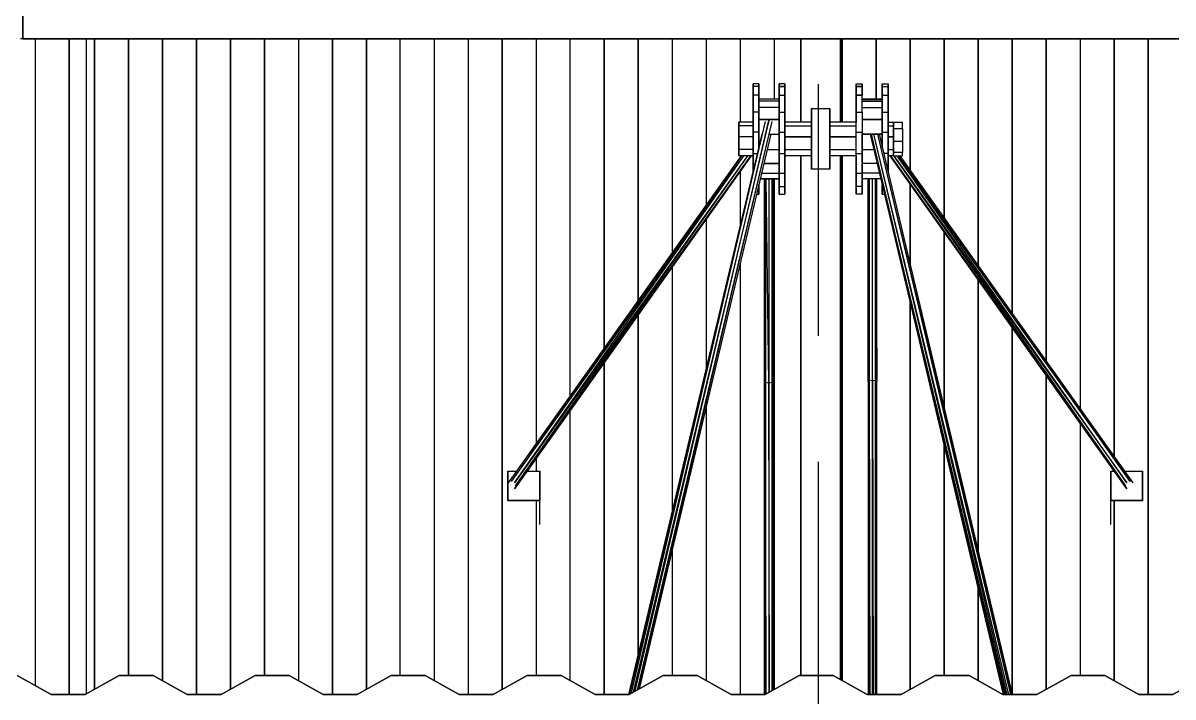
# Model space of a CAD drawing. Extents: x -43 to 90, y 6 to 81.
# Drawn here: x -2.848 to 0.052, y 24.852 to 26.553 of the extents above; entities that cross this region are included whole.
import ezdxf

# ---------------------------------------------------------------- set-up
doc = ezdxf.new("R2010")
doc.units = 0
doc.header["$LTSCALE"] = 0.1
doc.header["$MEASUREMENT"] = 0
doc.linetypes.add('HIDDEN', pattern=[9.525, 6.35, -3.175])
doc.layers.add('cobertura nova', color=4, linetype='CONTINUOUS')
doc.layers.add('hachures cobertura', color=252, linetype='CONTINUOUS')

msp = doc.modelspace()

# ---------------------------------------------------------------- linework, layer by layer
at = {"layer": 'cobertura nova'}
for p, q in [((-2.8484, 26.5129), (-2.8484, 26.5929)), ((-2.8484, 26.5929), (-2.8484, 26.5129)), ((-2.8484, 26.5129), (-2.8484, 26.5929)), ((-2.8484, 26.5129), (-2.8484, 26.5929)), ((-2.8484, 26.5929), (-2.8484, 26.5129)), ((-2.8484, 26.5129), (-2.855, 26.5129)), ((-2.8484, 26.5129), (-2.8484, 26.5129)), ((-2.8484, 26.5129), (-2.7684, 26.5129)), ((-2.7684, 26.5129), (-2.8484, 26.5129)), ((-2.8484, 26.5129), (-2.8484, 26.5129)), ((-2.8484, 26.5129), (-2.8484, 26.5129)), ((-2.8484, 26.5129), (-2.8484, 26.5129)), ((-2.7684, 26.5129), (1.0716, 26.5129)), ((1.0716, 26.5129), (-2.7684, 26.5129)), ((-2.6884, 24.8603), (-2.6884, 26.5129)), ((-2.6682, 26.5129), (-2.6682, 24.8715)), ((-0.8869, 26.3022), (-0.8869, 26.5129)), ((-0.8869, 26.5129), (-0.8869, 26.3022)), ((-0.8869, 26.3022), (-0.8869, 26.5129)), ((-0.8869, 26.5129), (-0.8869, 26.3022)), ((-0.8869, 26.5129), (-0.8869, 26.3022)), ((-0.8869, 26.3022), (-0.8869, 26.5129)), ((-0.7869, 26.3022), (-0.7869, 26.5129)), ((-0.7869, 26.5129), (-0.7869, 26.3022)), ((-0.7825, 26.5129), (-0.7825, 26.3022)), ((-1.0069, 26.3991), (-1.0069, 26.379)), ((-1.0069, 26.3923), (-1.0069, 26.3991)), ((-0.9924, 26.3991), (-1.0069, 26.3991)), ((-1.0069, 26.3991), (-1.0069, 26.3923)), ((-1.0069, 26.379), (-1.0069, 26.3991)), ((-1.0069, 26.3991), (-1.0069, 26.3991)), ((-1.0069, 26.3991), (-1.0069, 26.379)), ((-1.0069, 26.3709), (-1.0069, 26.3923)), ((-0.9924, 26.3923), (-1.0069, 26.3923)), ((-1.0069, 26.3923), (-1.0069, 26.3709)), ((-1.0069, 26.3709), (-1.0069, 26.3923)), ((-0.9924, 26.3923), (-0.9924, 26.3991)), ((-0.9924, 26.3991), (-0.9924, 26.3923)), ((-0.9924, 26.3709), (-0.9924, 26.3923)), ((-0.9924, 26.3923), (-0.9924, 26.3709)), ((-0.9413, 26.3923), (-0.9413, 26.3991)), ((-0.9413, 26.3991), (-0.9413, 26.379)), ((-0.9269, 26.3991), (-0.9413, 26.3991)), ((-0.9413, 26.3991), (-0.9413, 26.3923)), ((-0.9413, 26.379), (-0.9413, 26.3991)), ((-0.9413, 26.3923), (-0.9413, 26.3991)), ((-0.9413, 26.3991), (-0.9413, 26.3991)), ((-0.9413, 26.3991), (-0.9413, 26.3923)), ((-0.9413, 26.379), (-0.9413, 26.3991)), ((-0.9413, 26.3991), (-0.9413, 26.3991)), ((-0.9413, 26.3991), (-0.9413, 26.379)), ((-0.9269, 26.3923), (-0.9413, 26.3923)), ((-0.9413, 26.3923), (-0.9413, 26.3709)), ((-0.9413, 26.3709), (-0.9413, 26.3923)), ((-0.9413, 26.3923), (-0.9269, 26.3923)), ((-0.9413, 26.3923), (-0.9413, 26.3923)), ((-0.9413, 26.3709), (-0.9413, 26.3923)), ((-0.9413, 26.3923), (-0.9413, 26.3709)), ((-0.9269, 26.3923), (-0.9269, 26.3991)), ((-0.9269, 26.3991), (-0.9269, 26.3923)), ((-0.9269, 26.3709), (-0.9269, 26.3923)), ((-0.9269, 26.3923), (-0.9269, 26.3923)), ((-0.9269, 26.3923), (-0.9269, 26.3923)), ((-0.9269, 26.3923), (-0.9269, 26.3709)), ((-0.7469, 26.3991), (-0.7324, 26.3991)), ((-0.7469, 26.379), (-0.7469, 26.3991)), ((-0.7469, 26.3991), (-0.7469, 26.3923)), ((-0.7469, 26.3923), (-0.7469, 26.3991)), ((-0.7469, 26.3991), (-0.7469, 26.3991)), ((-0.7469, 26.3923), (-0.7469, 26.3991)), ((-0.7469, 26.379), (-0.7469, 26.3991)), ((-0.7469, 26.3923), (-0.7469, 26.3923)), ((-0.7469, 26.3923), (-0.7324, 26.3923)), ((-0.7324, 26.3923), (-0.7469, 26.3923)), ((-0.7469, 26.3923), (-0.7469, 26.3709)), ((-0.7469, 26.3709), (-0.7469, 26.3923)), ((-0.7469, 26.3923), (-0.7469, 26.3923)), ((-0.7469, 26.3709), (-0.7469, 26.3923)), ((-0.7324, 26.3923), (-0.7324, 26.3991)), ((-0.7324, 26.3991), (-0.7324, 26.3923)), ((-0.7324, 26.3923), (-0.7324, 26.3923)), ((-0.7324, 26.3709), (-0.7324, 26.3923)), ((-0.7324, 26.3923), (-0.7324, 26.3709)), ((-0.6813, 26.3991), (-0.6813, 26.379)), ((-0.6813, 26.3923), (-0.6813, 26.3991)), ((-0.6813, 26.3991), (-0.6669, 26.3991)), ((-0.6813, 26.3991), (-0.6813, 26.3923)), ((-0.6813, 26.3991), (-0.6813, 26.3991)), ((-0.6813, 26.3923), (-0.6813, 26.3991)), ((-0.6813, 26.3991), (-0.6813, 26.379)), ((-0.6813, 26.379), (-0.6813, 26.3991)), ((-0.6813, 26.3709), (-0.6813, 26.3923)), ((-0.6813, 26.3923), (-0.6669, 26.3923)), ((-0.6813, 26.3923), (-0.6813, 26.3709)), ((-0.6813, 26.3923), (-0.6813, 26.3923)), ((-0.6813, 26.3709), (-0.6813, 26.3923)), ((-0.6669, 26.3923), (-0.6669, 26.3991)), ((-0.6669, 26.3991), (-0.6669, 26.3923)), ((-0.6669, 26.3709), (-0.6669, 26.3923)), ((-0.6669, 26.3923), (-0.6669, 26.3709)), ((-1.0069, 26.379), (-1.0069, 26.3457)), ((-1.0069, 26.379), (-1.0069, 26.379)), ((-1.0069, 26.379), (-1.0069, 26.379)), ((-1.0069, 26.379), (-1.0069, 26.3457)), ((-1.0069, 26.328), (-1.0069, 26.3709)), ((-0.9924, 26.3709), (-1.0069, 26.3709)), ((-1.0069, 26.3709), (-1.0069, 26.328)), ((-1.0069, 26.3709), (-1.0069, 26.3709)), ((-1.0069, 26.328), (-1.0069, 26.3709)), ((-0.9924, 26.328), (-0.9924, 26.3709)), ((-0.9924, 26.3709), (-0.9924, 26.328)), ((-0.9924, 26.3603), (-0.9924, 26.3709)), ((-0.9413, 26.379), (-0.9413, 26.3603)), ((-0.9413, 26.379), (-0.9413, 26.379)), ((-0.9413, 26.3603), (-0.9413, 26.379)), ((-0.9413, 26.379), (-0.9413, 26.379)), ((-0.9413, 26.379), (-0.9413, 26.3603)), ((-0.9413, 26.3603), (-0.9413, 26.379)), ((-0.9413, 26.379), (-0.9413, 26.379)), ((-0.9413, 26.3709), (-0.9269, 26.3709)), ((-0.9413, 26.3709), (-0.9413, 26.328)), ((-0.9413, 26.328), (-0.9413, 26.3709)), ((-0.9413, 26.3709), (-0.9413, 26.3709)), ((-0.9413, 26.3603), (-0.9413, 26.3709)), ((-0.9413, 26.3709), (-0.9413, 26.3709)), ((-0.9269, 26.328), (-0.9269, 26.3709)), ((-0.9269, 26.3709), (-0.9269, 26.328)), ((-0.7469, 26.379), (-0.7469, 26.379)), ((-0.7469, 26.3457), (-0.7469, 26.379)), ((-0.7469, 26.379), (-0.7469, 26.379)), ((-0.7469, 26.3457), (-0.7469, 26.379)), ((-0.7469, 26.379), (-0.7469, 26.3709)), ((-0.7469, 26.379), (-0.7469, 26.3457)), ((-0.7469, 26.3709), (-0.7324, 26.3709)), ((-0.7324, 26.3709), (-0.7469, 26.3709)), ((-0.7469, 26.3709), (-0.7469, 26.328)), ((-0.7469, 26.328), (-0.7469, 26.3709)), ((-0.7469, 26.3709), (-0.7469, 26.3709)), ((-0.7469, 26.3709), (-0.7469, 26.328)), ((-0.7469, 26.3709), (-0.7469, 26.3709)), ((-0.7469, 26.328), (-0.7469, 26.3709)), ((-0.7324, 26.328), (-0.7324, 26.3709)), ((-0.6813, 26.379), (-0.6813, 26.379)), ((-0.6813, 26.379), (-0.6813, 26.3603)), ((-0.6813, 26.379), (-0.6813, 26.379)), ((-0.6813, 26.379), (-0.6813, 26.3603)), ((-0.6813, 26.3603), (-0.6813, 26.379)), ((-0.6813, 26.328), (-0.6813, 26.3709)), ((-0.6813, 26.3709), (-0.6669, 26.3709)), ((-0.6813, 26.3709), (-0.6813, 26.328)), ((-0.6813, 26.3709), (-0.6813, 26.3709)), ((-0.6813, 26.3603), (-0.6813, 26.3709)), ((-0.6669, 26.328), (-0.6669, 26.3709)), ((-0.6669, 26.3709), (-0.6669, 26.328)), ((-1.0069, 26.3457), (-1.0069, 26.3022)), ((-1.0069, 26.3457), (-1.0069, 26.3457)), ((-1.0069, 26.3457), (-1.0069, 26.3457)), ((-1.0069, 26.3457), (-1.0069, 26.3022)), ((-1.0069, 26.3078), (-1.0069, 26.3457)), ((-0.9413, 26.3603), (-0.9924, 26.3603)), ((-0.9413, 26.3554), (-0.9924, 26.3554)), ((-0.9413, 26.34), (-0.9924, 26.34)), ((-0.9413, 26.3554), (-0.9413, 26.3603)), ((-0.9413, 26.34), (-0.9413, 26.3554)), ((-0.9413, 26.3457), (-0.9413, 26.3457)), ((-0.9413, 26.309), (-0.9413, 26.34)), ((-0.8603, 26.3374), (-0.8603, 26.3374)), ((-0.8603, 26.3374), (-0.8134, 26.3374)), ((-0.8603, 26.3374), (-0.8603, 26.3374)), ((-0.8603, 26.3022), (-0.8603, 26.3374)), ((-0.8603, 26.1837), (-0.8603, 26.3374)), ((-0.8603, 26.3374), (-0.8603, 26.1837)), ((-0.8134, 26.3374), (-0.8134, 26.3374)), ((-0.8134, 26.3374), (-0.8134, 26.1837)), ((-0.8134, 26.1837), (-0.8134, 26.3374)), ((-0.7469, 26.3457), (-0.7469, 26.3457)), ((-0.7469, 26.3022), (-0.7469, 26.3457)), ((-0.7469, 26.3022), (-0.7469, 26.3457)), ((-0.7469, 26.3457), (-0.7469, 26.3457)), ((-0.7469, 26.3457), (-0.7469, 26.3022)), ((-0.7324, 26.3603), (-0.6813, 26.3603)), ((-0.6813, 26.3603), (-0.7324, 26.3603)), ((-0.6813, 26.3554), (-0.7324, 26.3554)), ((-0.7324, 26.3554), (-0.6813, 26.3554)), ((-0.7324, 26.34), (-0.6813, 26.34)), ((-0.6813, 26.3554), (-0.6813, 26.3603)), ((-0.6813, 26.34), (-0.6813, 26.3554)), ((-0.6813, 26.3457), (-0.6813, 26.3457)), ((-0.6813, 26.309), (-0.6813, 26.34)), ((-1.3181, 24.8597), (-0.9755, 26.304)), ((-1.3135, 24.8622), (-0.9755, 26.304)), ((-0.9676, 26.3066), (-1.3096, 24.8644)), ((-1.3044, 24.8673), (-0.9676, 26.3066)), ((-0.9596, 26.304), (-1.2997, 24.8699)), ((-0.9596, 26.304), (-1.2969, 24.8714)), ((-1.0069, 26.2776), (-1.0069, 26.328)), ((-0.9924, 26.328), (-1.0069, 26.328)), ((-1.0069, 26.328), (-1.0069, 26.2776)), ((-1.0069, 26.328), (-1.0069, 26.328)), ((-1.0069, 26.3022), (-1.0069, 26.328)), ((-0.9924, 26.2776), (-0.9924, 26.328)), ((-0.9924, 26.328), (-0.9924, 26.2776)), ((-0.9413, 26.309), (-0.9924, 26.309)), ((-0.9924, 26.309), (-0.9413, 26.309)), ((-0.9413, 26.328), (-0.9269, 26.328)), ((-0.9413, 26.328), (-0.9413, 26.2776)), ((-0.9413, 26.2776), (-0.9413, 26.328)), ((-0.9269, 26.2776), (-0.9269, 26.328)), ((-0.9269, 26.328), (-0.9269, 26.2776)), ((-0.7469, 26.328), (-0.7324, 26.328)), ((-0.7469, 26.2776), (-0.7469, 26.328)), ((-0.7469, 26.328), (-0.7469, 26.3022)), ((-0.7469, 26.328), (-0.7469, 26.328)), ((-0.7469, 26.3022), (-0.7469, 26.328)), ((-0.7324, 26.328), (-0.7324, 26.2776)), ((-0.7324, 26.309), (-0.6813, 26.309)), ((-0.6813, 26.309), (-0.7324, 26.309)), ((-0.6813, 26.2776), (-0.6813, 26.328)), ((-0.6813, 26.328), (-0.6669, 26.328)), ((-0.6813, 26.328), (-0.6813, 26.2776)), ((-0.6813, 26.3171), (-0.6813, 26.2959)), ((-0.6813, 26.2776), (-0.6813, 26.309)), ((-0.6669, 26.328), (-0.6669, 26.2776)), ((-0.6669, 26.2776), (-0.6669, 26.328)), ((-1.0069, 26.3022), (-1.0432, 26.3022)), ((-1.0432, 26.3022), (-1.0432, 26.2936)), ((-1.0432, 26.286), (-1.0432, 26.3022)), ((-1.0069, 26.2936), (-1.0432, 26.2936)), ((-1.0432, 26.2936), (-1.0432, 26.2653)), ((-1.0432, 26.2653), (-1.0432, 26.2936)), ((-1.0432, 26.286), (-1.0432, 26.286)), ((-1.0432, 26.2544), (-1.0432, 26.286)), ((-1.0069, 26.2936), (-1.0069, 26.3022)), ((-1.0069, 26.3022), (-1.0069, 26.2936)), ((-1.0069, 26.2959), (-1.0069, 26.2959)), ((-1.0069, 26.2653), (-1.0069, 26.2936)), ((-1.0069, 26.2936), (-1.0069, 26.2653)), ((-1.0069, 26.2238), (-1.0069, 26.2776)), ((-0.9924, 26.2776), (-1.0069, 26.2776)), ((-1.0069, 26.2776), (-1.0069, 26.2238)), ((-0.9924, 26.2402), (-0.9924, 26.2776)), ((-0.9924, 26.2776), (-0.9924, 26.2402)), ((-0.9413, 26.2776), (-0.9269, 26.2776)), ((-0.9413, 26.2776), (-0.9413, 26.2238)), ((-0.9413, 26.2238), (-0.9413, 26.2776)), ((-0.8603, 26.3022), (-0.9269, 26.3022)), ((-0.9269, 26.2936), (-0.8603, 26.2936)), ((-0.9269, 26.2238), (-0.9269, 26.2776)), ((-0.9269, 26.2776), (-0.9269, 26.2238)), ((-0.7469, 26.3022), (-0.8134, 26.3022)), ((-0.8134, 26.2936), (-0.7469, 26.2936)), ((-0.7469, 26.2936), (-0.7469, 26.3022)), ((-0.7469, 26.2959), (-0.7469, 26.2959)), ((-0.7469, 26.2959), (-0.7469, 26.2959)), ((-0.7469, 26.2653), (-0.7469, 26.2936)), ((-0.7469, 26.2776), (-0.7324, 26.2776)), ((-0.7469, 26.2238), (-0.7469, 26.2776)), ((-0.7324, 26.2776), (-0.7324, 26.2238)), ((-0.7324, 26.2238), (-0.7324, 26.2776)), ((-0.6813, 26.2959), (-0.6813, 26.2959)), ((-0.6813, 26.2959), (-0.6813, 26.2905)), ((-0.6813, 26.2402), (-0.6813, 26.2776)), ((-0.6813, 26.2776), (-0.6669, 26.2776)), ((-0.6813, 26.2776), (-0.6813, 26.2402)), ((-0.6669, 26.3022), (-0.6535, 26.3022)), ((-0.6669, 26.2936), (-0.6535, 26.2936)), ((-0.6669, 26.2776), (-0.6669, 26.2238)), ((-0.6669, 26.2238), (-0.6669, 26.2776)), ((-0.6535, 26.2936), (-0.6535, 26.3022)), ((-0.6535, 26.3022), (-0.6535, 26.2936)), ((-0.6535, 26.3022), (-0.6305, 26.3022)), ((-0.6535, 26.2653), (-0.6535, 26.2936)), ((-0.6535, 26.2936), (-0.6535, 26.2653)), ((-0.6305, 26.286), (-0.6535, 26.286)), ((-0.6305, 26.286), (-0.6305, 26.3022)), ((-0.6305, 26.286), (-0.6305, 26.2544)), ((-1.3202, 24.8587), (-0.9847, 26.2727)), ((-1.319, 24.8592), (-0.9847, 26.2727)), ((-0.9622, 26.2727), (-1.2943, 24.8729)), ((-1.0069, 26.2653), (-1.0432, 26.2653)), ((-1.0432, 26.2653), (-1.0432, 26.2653)), ((-1.0432, 26.2653), (-1.0432, 26.2337)), ((-1.0432, 26.2544), (-1.0432, 26.2544)), ((-1.0432, 26.2261), (-1.0432, 26.2544)), ((-1.0069, 26.2337), (-1.0069, 26.2653)), ((-1.0069, 26.2653), (-1.0069, 26.2337)), ((-0.967, 26.2727), (-0.9413, 26.2727)), ((-0.9269, 26.2653), (-0.8603, 26.2653)), ((-0.8603, 26.2653), (-0.9269, 26.2653)), ((-0.8134, 26.2653), (-0.7469, 26.2653)), ((-0.7469, 26.2653), (-0.8134, 26.2653)), ((-0.7469, 26.2337), (-0.7469, 26.2653)), ((-0.6813, 26.2727), (-0.7324, 26.2727)), ((-0.7324, 26.2727), (-0.6813, 26.2727)), ((-0.376, 24.8587), (-0.7115, 26.2727)), ((-0.375, 24.8587), (-0.7115, 26.2727)), ((-0.7097, 26.2727), (-0.3741, 24.8587)), ((-0.3702, 24.8587), (-0.7097, 26.2727)), ((-0.3668, 24.8587), (-0.7024, 26.2727)), ((-0.3623, 24.8587), (-0.7023, 26.2727)), ((-0.6938, 26.2727), (-0.3558, 24.8587)), ((-0.6938, 26.2727), (-0.3582, 24.8587)), ((-0.689, 26.2727), (-0.3535, 24.8587)), ((-0.6813, 26.2402), (-0.6813, 26.2727)), ((-0.6535, 26.2653), (-0.6669, 26.2653)), ((-0.6669, 26.2653), (-0.6535, 26.2653)), ((-0.6535, 26.2337), (-0.6535, 26.2653)), ((-0.6535, 26.2653), (-0.6535, 26.2653)), ((-0.6535, 26.2653), (-0.6535, 26.2337)), ((-0.6535, 26.2544), (-0.6305, 26.2544)), ((-0.6305, 26.2544), (-0.6305, 26.2261)), ((-1.0372, 26.2175), (-1.6252, 25.3925)), ((-1.0312, 26.2175), (-1.6173, 25.3957)), ((-1.0366, 26.2175), (-1.6173, 25.3957)), ((-1.0213, 26.2175), (-1.6093, 25.3925)), ((-1.6093, 25.3925), (-1.0302, 26.2175)), ((-1.6093, 25.3771), (-1.0131, 26.2175)), ((-1.0119, 26.2175), (-1.6093, 25.3771)), ((-1.606, 25.3848), (-1.0133, 26.2175)), ((-1.606, 25.3848), (-1.0205, 26.2175)), ((-1.0069, 26.2337), (-1.0432, 26.2337)), ((-1.0432, 26.2337), (-1.0432, 26.2175)), ((-1.0432, 26.2175), (-1.0432, 26.2337)), ((-1.0432, 26.2337), (-1.0432, 26.2337)), ((-1.0432, 26.2261), (-1.0432, 26.2261)), ((-1.0432, 26.2175), (-1.0432, 26.2261)), ((-1.0069, 26.2175), (-1.0432, 26.2175)), ((-1.0397, 26.2175), (-1.0397, 26.214)), ((-1.0069, 26.2421), (-1.0069, 26.2421)), ((-1.0069, 26.2175), (-1.0069, 26.2337)), ((-1.0069, 26.1794), (-1.0069, 26.2238)), ((-1.0069, 26.2238), (-0.9963, 26.2238)), ((-1.0069, 26.2238), (-1.0069, 26.1794)), ((-1.0069, 26.2175), (-1.0069, 26.1917)), ((-1.0069, 26.2175), (-1.0069, 26.1917)), ((-1.0069, 26.1793), (-1.0069, 26.2175)), ((-0.9715, 26.2338), (-0.9413, 26.2338)), ((-0.9413, 26.2238), (-0.9269, 26.2238)), ((-0.9413, 26.2238), (-0.9413, 26.174)), ((-0.9413, 26.174), (-0.9413, 26.2238)), ((-0.9269, 26.2337), (-0.8603, 26.2337)), ((-0.9269, 26.174), (-0.9269, 26.2238)), ((-0.9269, 26.2238), (-0.9269, 26.174)), ((-0.8603, 26.2175), (-0.9269, 26.2175)), ((-0.8869, 24.9063), (-0.8869, 26.2175)), ((-0.8869, 26.2175), (-0.8869, 24.9063)), ((-0.8869, 24.9063), (-0.8869, 26.2175)), ((-0.8869, 26.2175), (-0.8869, 24.9063)), ((-0.8869, 26.2175), (-0.8869, 24.9063)), ((-0.8869, 24.9063), (-0.8869, 26.2175)), ((-0.8603, 26.1837), (-0.8603, 26.2175)), ((-0.8134, 26.2337), (-0.7469, 26.2337)), ((-0.7469, 26.2175), (-0.8134, 26.2175)), ((-0.7869, 24.8959), (-0.7869, 26.2175)), ((-0.7869, 26.2175), (-0.7869, 24.8959)), ((-0.7825, 26.2175), (-0.7825, 24.8935)), ((-0.7825, 24.8935), (-0.7825, 26.2175)), ((-0.7469, 26.2421), (-0.7469, 26.2421)), ((-0.7469, 26.2421), (-0.7469, 26.2421)), ((-0.7469, 26.2175), (-0.7469, 26.2337)), ((-0.7469, 26.174), (-0.7469, 26.2238)), ((-0.7469, 26.2238), (-0.7324, 26.2238)), ((-0.7469, 26.1917), (-0.7469, 26.2175)), ((-0.7469, 26.2175), (-0.7469, 26.174)), ((-0.7469, 26.1917), (-0.7469, 26.2175)), ((-0.7469, 26.2175), (-0.7469, 26.1917)), ((-0.7469, 26.174), (-0.7469, 26.2175)), ((-0.7324, 26.2338), (-0.7023, 26.2338)), ((-0.7324, 26.2238), (-0.7324, 26.174)), ((-0.7324, 26.174), (-0.7324, 26.2238)), ((-0.6669, 26.2238), (-0.6774, 26.2238)), ((-0.6669, 26.2337), (-0.6535, 26.2337)), ((-0.6669, 26.2238), (-0.6669, 26.1794)), ((-0.6669, 26.1794), (-0.6669, 26.2238)), ((-0.6535, 26.2175), (-0.6669, 26.2175)), ((-0.0645, 25.3771), (-0.6618, 26.2175)), ((-0.6606, 26.2175), (-0.0645, 25.3771)), ((-0.6604, 26.2175), (-0.0677, 25.3848)), ((-0.6535, 26.2175), (-0.6535, 26.2337)), ((-0.6535, 26.2337), (-0.6535, 26.2175)), ((-0.6305, 26.2261), (-0.6535, 26.2261)), ((-0.6535, 26.2175), (-0.6305, 26.2175)), ((-0.6533, 26.2175), (-0.0677, 25.3848)), ((-0.6524, 26.2175), (-0.0645, 25.3925)), ((-0.0645, 25.3925), (-0.6436, 26.2175)), ((-0.6426, 26.2175), (-0.0565, 25.3957)), ((-0.0565, 25.3957), (-0.6371, 26.2175)), ((-0.0486, 25.3925), (-0.6365, 26.2175)), ((-0.6305, 26.2175), (-0.6305, 26.2261)), ((-1.0069, 26.1917), (-1.0069, 26.1794)), ((-1.0069, 26.1917), (-1.0069, 26.1917)), ((-1.0069, 26.1917), (-1.0069, 26.1917)), ((-1.0069, 26.1917), (-1.0069, 26.1794)), ((-0.98, 26.1979), (-0.9413, 26.1979)), ((-0.9413, 26.1979), (-0.98, 26.1979)), ((-0.9788, 26.1979), (-0.9788, 26.1979)), ((-0.9785, 26.1979), (-0.9785, 26.1979)), ((-0.9755, 26.1979), (-0.9755, 26.1979)), ((-0.9748, 26.1979), (-0.9748, 26.1979)), ((-0.9676, 26.1979), (-0.9676, 26.1979)), ((-0.9413, 26.1739), (-0.9413, 26.1979)), ((-0.9413, 26.1917), (-0.9413, 26.1917)), ((-0.7469, 26.1917), (-0.7469, 26.1917)), ((-0.7469, 26.1488), (-0.7469, 26.1917)), ((-0.7469, 26.1488), (-0.7469, 26.1917)), ((-0.7469, 26.1917), (-0.7469, 26.1917)), ((-0.7469, 26.1917), (-0.7469, 26.1488)), ((-0.6937, 26.1979), (-0.7324, 26.1979)), ((-0.9891, 26.1594), (-0.9413, 26.1594)), ((-0.9413, 26.1594), (-0.9891, 26.1594)), ((-0.9857, 26.1739), (-0.9413, 26.1739)), ((-0.9788, 26.1594), (-0.9788, 25.6481)), ((-0.9788, 25.6481), (-0.9788, 26.1594)), ((-0.9755, 25.6453), (-0.9783, 26.1594)), ((-0.9755, 26.1594), (-0.9755, 25.6453)), ((-0.9676, 25.6442), (-0.9743, 26.1594)), ((-0.9676, 26.1594), (-0.9676, 25.6442)), ((-0.9596, 26.1594), (-0.9596, 25.6453)), ((-0.9563, 25.6481), (-0.9563, 26.1594)), ((-0.954, 26.1594), (-0.9539, 24.8715)), ((-0.9413, 26.174), (-0.9269, 26.174)), ((-0.9413, 26.174), (-0.9413, 26.1407)), ((-0.9413, 26.1407), (-0.9413, 26.174)), ((-0.9413, 26.1594), (-0.9413, 26.1739)), ((-0.9413, 26.1594), (-0.9413, 26.1488)), ((-0.9413, 26.1488), (-0.9413, 26.1594)), ((-0.9413, 26.1594), (-0.9413, 26.1488)), ((-0.9413, 26.1594), (-0.9413, 26.1407)), ((-0.9413, 26.1488), (-0.9413, 26.1594)), ((-0.9269, 26.1407), (-0.9269, 26.174)), ((-0.9269, 26.174), (-0.9269, 26.1407)), ((-0.8603, 26.1837), (-0.8603, 26.1837)), ((-0.8603, 26.1837), (-0.8603, 26.1837)), ((-0.8134, 26.1837), (-0.8603, 26.1837)), ((-0.7469, 26.174), (-0.7324, 26.174)), ((-0.7469, 26.174), (-0.7469, 26.1407)), ((-0.7469, 26.1407), (-0.7469, 26.174)), ((-0.7469, 26.174), (-0.7469, 26.1488)), ((-0.7469, 26.174), (-0.7469, 26.174)), ((-0.7469, 26.174), (-0.7469, 26.174)), ((-0.7469, 26.1407), (-0.7469, 26.174)), ((-0.7469, 26.174), (-0.7469, 26.174)), ((-0.7324, 26.1407), (-0.7324, 26.174)), ((-0.7324, 26.174), (-0.7324, 26.1407)), ((-0.688, 26.1739), (-0.7324, 26.1739)), ((-0.7324, 26.1739), (-0.7324, 26.1594)), ((-0.6846, 26.1594), (-0.7324, 26.1594)), ((-0.7174, 26.1594), (-0.7174, 25.6481)), ((-0.7174, 25.6481), (-0.7174, 26.1594)), ((-0.7168, 26.1594), (-0.7141, 25.6508)), ((-0.7141, 26.1594), (-0.7141, 25.6508)), ((-0.7061, 25.6519), (-0.7061, 26.1594)), ((-0.6982, 25.6508), (-0.6982, 26.1594)), ((-0.6976, 26.1594), (-0.6949, 25.6481)), ((-0.6949, 25.6481), (-0.6949, 26.1594)), ((-0.9935, 26.1407), (-0.9924, 26.1407)), ((-0.9924, 26.1455), (-0.9924, 26.1274)), ((-0.9924, 26.1407), (-0.9924, 26.1455)), ((-0.9924, 26.1454), (-0.9924, 26.1407)), ((-0.9924, 26.1407), (-0.9924, 26.1454)), ((-0.9924, 26.1407), (-0.9924, 26.1206)), ((-0.9924, 26.1206), (-0.9924, 26.1407)), ((-0.9924, 26.1206), (-0.9924, 26.1407)), ((-0.9413, 26.1488), (-0.9413, 26.1274)), ((-0.9413, 26.1488), (-0.9413, 26.1488)), ((-0.9413, 26.1488), (-0.9413, 26.1488)), ((-0.9413, 26.1488), (-0.9413, 26.1274)), ((-0.9413, 26.1274), (-0.9413, 26.1488)), ((-0.9413, 26.1407), (-0.9269, 26.1407)), ((-0.9413, 26.1407), (-0.9413, 26.1206)), ((-0.9413, 26.1206), (-0.9413, 26.1407)), ((-0.9413, 26.1407), (-0.9413, 26.1407)), ((-0.9413, 26.1206), (-0.9413, 26.1407)), ((-0.9413, 26.1407), (-0.9413, 26.1206)), ((-0.9269, 26.1206), (-0.9269, 26.1407)), ((-0.9269, 26.1407), (-0.9269, 26.1206)), ((-0.7469, 26.1488), (-0.7469, 26.1488)), ((-0.7469, 26.1274), (-0.7469, 26.1488)), ((-0.7469, 26.1488), (-0.7469, 26.1488)), ((-0.7469, 26.1274), (-0.7469, 26.1488)), ((-0.7324, 26.1407), (-0.7469, 26.1407)), ((-0.7469, 26.1407), (-0.7469, 26.1206)), ((-0.7469, 26.1206), (-0.7469, 26.1407)), ((-0.7469, 26.1407), (-0.7469, 26.1407)), ((-0.7469, 26.1206), (-0.7469, 26.1407)), ((-0.7324, 26.1206), (-0.7324, 26.1407)), ((-0.7324, 26.1407), (-0.7324, 26.1206)), ((-0.6813, 26.1274), (-0.6813, 26.1455)), ((-0.6813, 26.1407), (-0.6813, 26.1455)), ((-0.6813, 26.1274), (-0.6813, 26.1455)), ((-0.6813, 26.1455), (-0.6813, 26.1274)), ((-0.6813, 26.1407), (-0.6813, 26.1454)), ((-0.6813, 26.1454), (-0.6813, 26.1407)), ((-0.6813, 26.1206), (-0.6813, 26.1407)), ((-0.6802, 26.1407), (-0.6813, 26.1407)), ((-0.6813, 26.1407), (-0.6813, 26.1206)), ((-0.6813, 26.1407), (-0.6813, 26.1407)), ((-0.6813, 26.1206), (-0.6813, 26.1407)), ((-0.6111, 26.1462), (-0.6111, 25.9444)), ((-0.9983, 26.1206), (-0.9924, 26.1206)), ((-0.9924, 26.1274), (-0.9924, 26.1206)), ((-0.9413, 26.1274), (-0.9413, 26.1274)), ((-0.9413, 26.1274), (-0.9413, 26.1206)), ((-0.9413, 26.1206), (-0.9413, 26.1274)), ((-0.9413, 26.1206), (-0.9269, 26.1206)), ((-0.9413, 26.1206), (-0.9413, 26.1206)), ((-0.9269, 26.1206), (-0.9269, 26.1274)), ((-0.7469, 26.1274), (-0.7469, 26.1274)), ((-0.7469, 26.1206), (-0.7469, 26.1274)), ((-0.7469, 26.1274), (-0.7469, 26.1274)), ((-0.7469, 26.1206), (-0.7469, 26.1274)), ((-0.7324, 26.1206), (-0.7469, 26.1206)), ((-0.7469, 26.1206), (-0.7469, 26.1206)), ((-0.6813, 26.1274), (-0.6813, 26.1274)), ((-0.6813, 26.1206), (-0.6813, 26.1274)), ((-0.6813, 26.1206), (-0.6813, 26.1274)), ((-0.6813, 26.1274), (-0.6813, 26.1274)), ((-0.6813, 26.1274), (-0.6813, 26.1206)), ((-0.6813, 26.1206), (-0.6754, 26.1206)), ((-0.6813, 26.1206), (-0.6813, 26.1206)), ((-0.6813, 26.1206), (-0.6813, 26.1206)), ((-0.6813, 26.1206), (-0.6813, 26.1206)), ((-0.5254, 26.0256), (-0.5254, 25.5831)), ((-0.4397, 25.905), (-0.4397, 25.2218)), ((-1.2968, 25.8167), (-1.2968, 24.9571)), ((-0.9755, 25.6453), (-0.9788, 25.6481)), ((-0.9781, 24.8587), (-0.9788, 25.6481)), ((-0.9788, 25.6481), (-0.9788, 24.8587)), ((-0.9788, 25.6481), (-0.9788, 25.6481)), ((-0.9788, 25.6481), (-0.9788, 25.6406)), ((-0.9788, 24.8587), (-0.9788, 25.6481)), ((-0.9676, 25.6442), (-0.9755, 25.6453)), ((-0.9739, 24.8605), (-0.9755, 25.6453)), ((-0.9755, 25.6453), (-0.9755, 24.8595)), ((-0.9596, 25.6453), (-0.9676, 25.6442)), ((-0.9676, 25.6442), (-0.9676, 24.8639)), ((-0.9659, 24.8649), (-0.9676, 25.6442)), ((-0.9563, 25.6481), (-0.9596, 25.6453)), ((-0.9596, 25.6453), (-0.9596, 24.8684)), ((-0.9596, 25.6453), (-0.959, 24.8687)), ((-0.9563, 25.6481), (-0.9563, 24.8702)), ((-0.7174, 25.6481), (-0.7141, 25.6508)), ((-0.7174, 25.6481), (-0.7167, 24.8587)), ((-0.7174, 25.6481), (-0.7174, 24.8587)), ((-0.7174, 25.6481), (-0.7174, 25.6481)), ((-0.7174, 25.6481), (-0.7174, 24.8587)), ((-0.7141, 25.6508), (-0.7061, 25.6519)), ((-0.7141, 25.6508), (-0.7124, 24.8587)), ((-0.7141, 25.6508), (-0.7141, 24.8587)), ((-0.7061, 24.8587), (-0.7061, 25.6519)), ((-0.7061, 25.6519), (-0.7044, 24.8587)), ((-0.7061, 25.6519), (-0.6982, 25.6508)), ((-0.6982, 24.8587), (-0.6982, 25.6508)), ((-0.6982, 25.6508), (-0.6975, 24.8587)), ((-0.6982, 25.6508), (-0.6949, 25.6481)), ((-0.6949, 24.8587), (-0.6949, 25.6481)), ((-1.554, 25.455), (-1.554, 25.4223)), ((-1.6254, 25.4223), (-1.604, 25.4223)), ((-1.6254, 25.4223), (-1.6254, 25.3476)), ((-1.6254, 25.3476), (-1.6254, 25.4223)), ((-1.5772, 25.4223), (-1.5454, 25.4223)), ((-1.5454, 25.4223), (-1.5454, 25.3476)), ((-1.5454, 25.3476), (-1.5454, 25.4223)), ((-0.1054, 25.3621), (-0.1054, 25.4223)), ((-0.1054, 25.4223), (-0.0965, 25.4223)), ((-0.1054, 25.4223), (-0.1054, 25.3476)), ((-0.1054, 25.3476), (-0.1054, 25.4223)), ((-0.0968, 25.4226), (-0.0968, 25.4223)), ((-0.0968, 25.4223), (-0.0968, 25.4226)), ((-0.0698, 25.4223), (-0.0254, 25.4223)), ((-0.0254, 25.3476), (-0.0254, 25.4223)), ((-0.0254, 25.4223), (-0.0254, 25.3476)), ((-1.6254, 25.3476), (-1.5454, 25.3476)), ((-1.5454, 25.3476), (-1.6254, 25.3476)), ((-1.5454, 25.2875), (-1.5454, 25.3476)), ((-0.1054, 25.3476), (-0.0254, 25.3476)), ((-0.0254, 25.3476), (-0.1054, 25.3476)), ((-0.1054, 25.2875), (-0.1054, 25.3476)), ((-0.0254, 25.3476), (-0.0254, 25.3476)), ((-0.4397, 25.127), (-0.4397, 24.8935)), ((-2.8627, 24.9063), (-2.777, 24.8587)), ((-2.777, 24.8587), (-2.8627, 24.9063)), ((-2.6055, 24.9063), (-2.6913, 24.8587)), ((-2.6913, 24.8587), (-2.6055, 24.9063)), ((-2.5198, 24.9063), (-2.6055, 24.9063)), ((-2.6055, 24.9063), (-2.6055, 24.9063)), ((-2.6055, 24.9063), (-2.6055, 24.9063)), ((-2.6055, 24.9063), (-2.5198, 24.9063)), ((-2.4341, 24.8587), (-2.5198, 24.9063)), ((-2.5198, 24.9063), (-2.5198, 24.9063)), ((-2.5198, 24.9063), (-2.5198, 24.9063)), ((-2.5198, 24.9063), (-2.4341, 24.8587)), ((-2.3484, 24.8587), (-2.2627, 24.9063)), ((-2.2627, 24.9063), (-2.3484, 24.8587)), ((-2.2627, 24.9063), (-2.2627, 24.9063)), ((-2.2627, 24.9063), (-2.177, 24.9063)), ((-2.177, 24.9063), (-2.2627, 24.9063)), ((-2.177, 24.9063), (-2.177, 24.9063)), ((-2.177, 24.9063), (-2.177, 24.9063)), ((-2.177, 24.9063), (-2.0913, 24.8587)), ((-2.0913, 24.8587), (-2.177, 24.9063)), ((-2.0055, 24.8587), (-1.9198, 24.9063)), ((-1.9198, 24.9063), (-2.0055, 24.8587)), ((-1.9198, 24.9063), (-1.9198, 24.9063)), ((-1.9198, 24.9063), (-1.8341, 24.9063)), ((-1.8341, 24.9063), (-1.9198, 24.9063)), ((-1.8341, 24.9063), (-1.8341, 24.9063)), ((-1.8341, 24.9063), (-1.8341, 24.9063)), ((-1.8341, 24.9063), (-1.7484, 24.8587)), ((-1.7484, 24.8587), (-1.8341, 24.9063)), ((-1.577, 24.9063), (-1.6627, 24.8587)), ((-1.6627, 24.8587), (-1.577, 24.9063)), ((-1.4913, 24.9063), (-1.577, 24.9063)), ((-1.577, 24.9063), (-1.577, 24.9063)), ((-1.577, 24.9063), (-1.577, 24.9063)), ((-1.577, 24.9063), (-1.4913, 24.9063)), ((-1.4913, 24.9063), (-1.4913, 24.9063)), ((-1.4913, 24.9063), (-1.4055, 24.8587)), ((-1.4055, 24.8587), (-1.4913, 24.9063)), ((-1.4913, 24.9063), (-1.4913, 24.9063)), ((-1.2341, 24.9063), (-1.3198, 24.8587)), ((-1.3198, 24.8587), (-1.2341, 24.9063)), ((-1.1484, 24.9063), (-1.2341, 24.9063)), ((-1.2341, 24.9063), (-1.2341, 24.9063)), ((-1.2341, 24.9063), (-1.2341, 24.9063)), ((-1.2341, 24.9063), (-1.1484, 24.9063)), ((-1.1484, 24.9063), (-1.1484, 24.9063)), ((-1.1484, 24.9063), (-1.0627, 24.8587)), ((-1.0627, 24.8587), (-1.1484, 24.9063)), ((-1.1484, 24.9063), (-1.1484, 24.9063)), ((-0.977, 24.8587), (-0.8913, 24.9063)), ((-0.8913, 24.9063), (-0.977, 24.8587)), ((-0.8913, 24.9063), (-0.8913, 24.9063)), ((-0.8055, 24.9063), (-0.8913, 24.9063)), ((-0.8913, 24.9063), (-0.8913, 24.9063)), ((-0.8913, 24.9063), (-0.8055, 24.9063)), ((-0.8055, 24.9063), (-0.8055, 24.9063)), ((-0.8055, 24.9063), (-0.7198, 24.8587)), ((-0.7198, 24.8587), (-0.8055, 24.9063)), ((-0.8055, 24.9063), (-0.8055, 24.9063)), ((-0.5484, 24.9063), (-0.6341, 24.8587)), ((-0.6341, 24.8587), (-0.5484, 24.9063)), ((-0.4627, 24.9063), (-0.5484, 24.9063)), ((-0.5484, 24.9063), (-0.5484, 24.9063)), ((-0.5484, 24.9063), (-0.5484, 24.9063)), ((-0.5484, 24.9063), (-0.4627, 24.9063)), ((-0.377, 24.8587), (-0.4627, 24.9063)), ((-0.4627, 24.9063), (-0.4627, 24.9063)), ((-0.4627, 24.9063), (-0.4627, 24.9063)), ((-0.4627, 24.9063), (-0.377, 24.8587)), ((-0.2055, 24.9063), (-0.2913, 24.8587)), ((-0.2913, 24.8587), (-0.2055, 24.9063)), ((-0.2055, 24.9063), (-0.2055, 24.9063)), ((-0.2055, 24.9063), (-0.1198, 24.9063)), ((-0.1198, 24.9063), (-0.2055, 24.9063)), ((-0.2055, 24.9063), (-0.2055, 24.9063)), ((-0.1198, 24.9063), (-0.1198, 24.9063)), ((-0.1198, 24.9063), (-0.0341, 24.8587)), ((-0.0341, 24.8587), (-0.1198, 24.9063)), ((0.0516, 24.8587), (0.1373, 24.9063)), ((0.1373, 24.9063), (0.0516, 24.8587)), ((-2.777, 24.8587), (-2.777, 24.8587)), ((-2.777, 24.8587), (-2.6913, 24.8587)), ((-2.6913, 24.8587), (-2.777, 24.8587)), ((-2.6913, 24.8587), (-2.6913, 24.8587)), ((-2.6913, 24.8587), (-2.6913, 24.8587)), ((-2.3484, 24.8587), (-2.4341, 24.8587)), ((-2.4341, 24.8587), (-2.4341, 24.8587)), ((-2.4341, 24.8587), (-2.4341, 24.8587)), ((-2.4341, 24.8587), (-2.3484, 24.8587)), ((-2.3484, 24.8587), (-2.3484, 24.8587)), ((-2.3484, 24.8587), (-2.3484, 24.8587)), ((-2.0913, 24.8587), (-2.0913, 24.8587)), ((-2.0913, 24.8587), (-2.0055, 24.8587)), ((-2.0055, 24.8587), (-2.0913, 24.8587)), ((-2.0055, 24.8587), (-2.0055, 24.8587)), ((-2.0055, 24.8587), (-2.0055, 24.8587)), ((-1.7484, 24.8587), (-1.7484, 24.8587)), ((-1.7484, 24.8587), (-1.6627, 24.8587)), ((-1.6627, 24.8587), (-1.7484, 24.8587)), ((-1.6627, 24.8587), (-1.6627, 24.8587)), ((-1.6627, 24.8587), (-1.6627, 24.8587)), ((-1.4055, 24.8587), (-1.4055, 24.8587)), ((-1.4055, 24.8587), (-1.3198, 24.8587)), ((-1.3198, 24.8587), (-1.4055, 24.8587)), ((-1.3198, 24.8587), (-1.3198, 24.8587)), ((-1.3198, 24.8587), (-1.3198, 24.8587)), ((-1.0627, 24.8587), (-1.0627, 24.8587)), ((-1.0627, 24.8587), (-0.977, 24.8587)), ((-0.977, 24.8587), (-1.0627, 24.8587)), ((-0.977, 24.8587), (-0.977, 24.8587)), ((-0.7198, 24.8587), (-0.7198, 24.8587)), ((-0.7198, 24.8587), (-0.6341, 24.8587)), ((-0.6341, 24.8587), (-0.7198, 24.8587)), ((-0.6341, 24.8587), (-0.6341, 24.8587)), ((-0.6341, 24.8587), (-0.6341, 24.8587)), ((-0.2913, 24.8587), (-0.377, 24.8587)), ((-0.377, 24.8587), (-0.377, 24.8587)), ((-0.377, 24.8587), (-0.377, 24.8587)), ((-0.377, 24.8587), (-0.2913, 24.8587)), ((-0.2913, 24.8587), (-0.2913, 24.8587)), ((-0.2913, 24.8587), (-0.2913, 24.8587)), ((-0.0341, 24.8587), (-0.0341, 24.8587)), ((-0.0341, 24.8587), (-0.0341, 24.8587)), ((-0.0341, 24.8587), (0.0516, 24.8587)), ((0.0516, 24.8587), (-0.0341, 24.8587)), ((0.0516, 24.8587), (0.0516, 24.8587))]:
    msp.add_line(p, q, dxfattribs=at)
at = {"layer": 'hachures cobertura', "linetype": 'HIDDEN'}
msp.add_line((-0.8435, 34.0184), (-0.8435, 6.3811), dxfattribs=at)
at = {"layer": 'hachures cobertura'}
for p, q in [((-2.8176, 26.5129), (-2.8176, 24.8813)), ((-2.7319, 24.8587), (-2.7319, 26.5129)), ((-2.7319, 26.5129), (-2.7319, 24.8587)), ((-2.6682, 24.8715), (-2.6682, 26.5129)), ((-2.5825, 26.5129), (-2.5825, 24.9063)), ((-2.5825, 24.9063), (-2.5825, 26.5129)), ((-2.4968, 26.5129), (-2.4968, 24.8935)), ((-2.4968, 24.8935), (-2.4968, 26.5129)), ((-2.4111, 26.5129), (-2.4111, 24.8587)), ((-2.4111, 24.8587), (-2.4111, 26.5129)), ((-2.3254, 26.5129), (-2.3254, 24.8715)), ((-2.3254, 24.8715), (-2.3254, 26.5129)), ((-2.2397, 26.5129), (-2.2397, 24.9063)), ((-2.2397, 24.9063), (-2.2397, 26.5129)), ((-2.154, 26.5129), (-2.154, 24.8935)), ((-2.0682, 26.5129), (-2.0682, 24.8587)), ((-2.0682, 24.8587), (-2.0682, 26.5129)), ((-1.9825, 26.5129), (-1.9825, 24.8715)), ((-1.9825, 24.8715), (-1.9825, 26.5129)), ((-1.8968, 24.9063), (-1.8968, 26.5129)), ((-1.8111, 26.5129), (-1.8111, 24.8935)), ((-1.7254, 26.5129), (-1.7254, 24.8587)), ((-1.6397, 26.5129), (-1.6397, 24.8715)), ((-1.6397, 24.8715), (-1.6397, 26.5129)), ((-1.554, 26.5129), (-1.554, 25.4925)), ((-1.4682, 25.6127), (-1.4682, 26.5129)), ((-1.3825, 26.5129), (-1.3825, 25.733)), ((-1.3825, 25.733), (-1.3825, 26.5129)), ((-1.2968, 26.5129), (-1.2968, 25.8532)), ((-1.2968, 25.8532), (-1.2968, 26.5129)), ((-1.2111, 26.5129), (-1.2111, 25.9735)), ((-1.1254, 26.5129), (-1.1254, 26.0938)), ((-1.0397, 26.5129), (-1.0397, 26.3022)), ((-0.954, 26.5129), (-0.954, 26.3603)), ((-0.7825, 26.3022), (-0.7825, 26.5129)), ((-0.6968, 26.5129), (-0.6968, 26.3603)), ((-0.6968, 26.3603), (-0.6968, 26.5129)), ((-0.6111, 26.5129), (-0.6111, 26.1818)), ((-0.6111, 26.1818), (-0.6111, 26.5129)), ((-0.5254, 26.5129), (-0.5254, 26.0615)), ((-0.5254, 26.0615), (-0.5254, 26.5129)), ((-0.4397, 26.5129), (-0.4397, 25.9413)), ((-0.4397, 25.9413), (-0.4397, 26.5129)), ((-0.354, 26.5129), (-0.354, 25.821)), ((-0.354, 25.821), (-0.354, 26.5129)), ((-0.2682, 26.5129), (-0.2682, 25.7007)), ((-0.2682, 25.7007), (-0.2682, 26.5129)), ((-0.1825, 26.5129), (-0.1825, 25.5805)), ((-0.0968, 26.5129), (-0.0968, 25.4602)), ((-0.0968, 25.4602), (-0.0968, 26.5129)), ((-0.0111, 26.5129), (-0.0111, 24.8587)), ((-0.0111, 24.8587), (-0.0111, 26.5129)), ((-1.0397, 26.1785), (-1.0397, 26.0411)), ((-0.6111, 25.9444), (-0.6111, 26.1462)), ((-1.1254, 26.0579), (-1.1254, 25.6798)), ((-0.5254, 25.5831), (-0.5254, 26.0256)), ((-1.2111, 25.9373), (-1.2111, 25.3185)), ((-1.0397, 25.9463), (-1.0397, 24.8587)), ((-0.4397, 25.2218), (-0.4397, 25.905)), ((-0.6111, 25.8496), (-0.6111, 24.8715)), ((-0.6111, 24.8715), (-0.6111, 25.8496)), ((-1.2968, 24.9571), (-1.2968, 25.8167)), ((-0.354, 25.7844), (-0.3539, 24.8606)), ((-0.3539, 24.8606), (-0.354, 25.7844)), ((-1.3825, 25.6962), (-1.3825, 24.8587)), ((-1.3825, 24.8587), (-1.3825, 25.6962)), ((-0.2682, 25.6638), (-0.2682, 24.8715)), ((-0.2682, 24.8715), (-0.2682, 25.6638)), ((-1.1254, 25.585), (-1.1254, 24.8935)), ((-1.4682, 24.8935), (-1.4682, 25.5756)), ((-0.1825, 25.5432), (-0.1825, 24.9063)), ((-0.5254, 25.4883), (-0.5254, 24.9063)), ((-0.5254, 24.9063), (-0.5254, 25.4883)), ((-1.554, 25.3476), (-1.554, 24.9063)), ((-0.0968, 25.3476), (-0.0968, 24.8935)), ((-0.0968, 24.8935), (-0.0968, 25.3476)), ((-1.2111, 25.2237), (-1.2111, 24.9063)), ((-0.4397, 24.8935), (-0.4397, 25.127))]:
    msp.add_line(p, q, dxfattribs=at)

doc.saveas('drawing.dxf')
